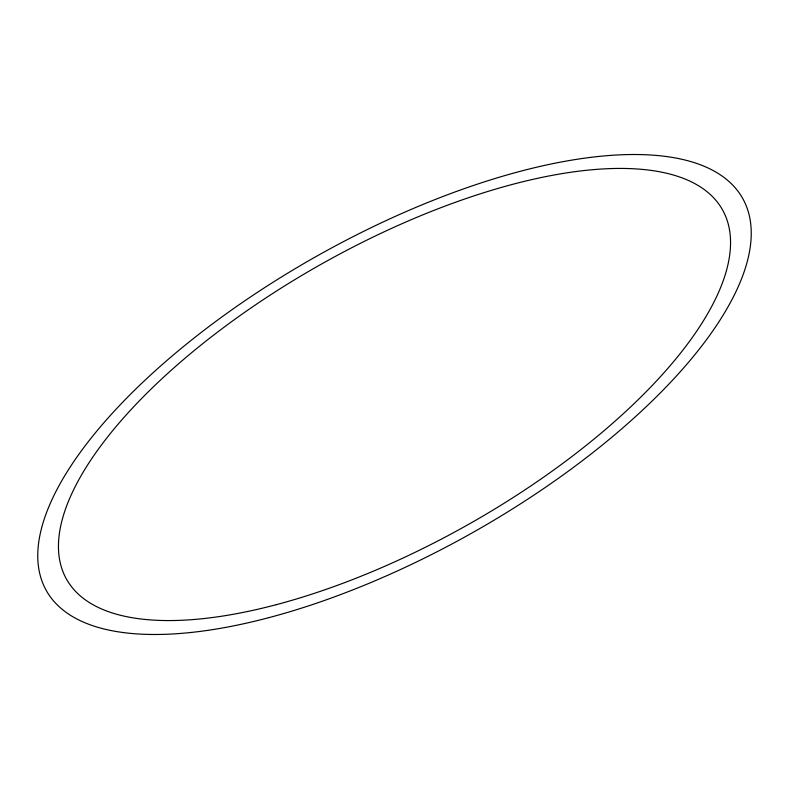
<?xml version="1.0" encoding="UTF-8"?>
<svg xmlns="http://www.w3.org/2000/svg" width="789" height="789" viewBox="0 0 789 789"><rect width="100%" height="100%" fill="white"/><g stroke="black" fill="none" stroke-linecap="round" stroke-linejoin="round"><path stroke-width="1.18" d="M269.059 617.6A399.599 158.697 -29.4 0 0 746.443 206.363A399.599 158.697 -29.4 0 0 167.998 359.537A399.599 158.697 -29.4 0 0 269.059 617.6M276.337 604.66A376.422 149.496 -29.4 0 0 726.028 217.271A376.422 149.496 -29.4 0 0 181.135 361.559A376.422 149.496 -29.4 0 0 276.337 604.66"/></g></svg>
